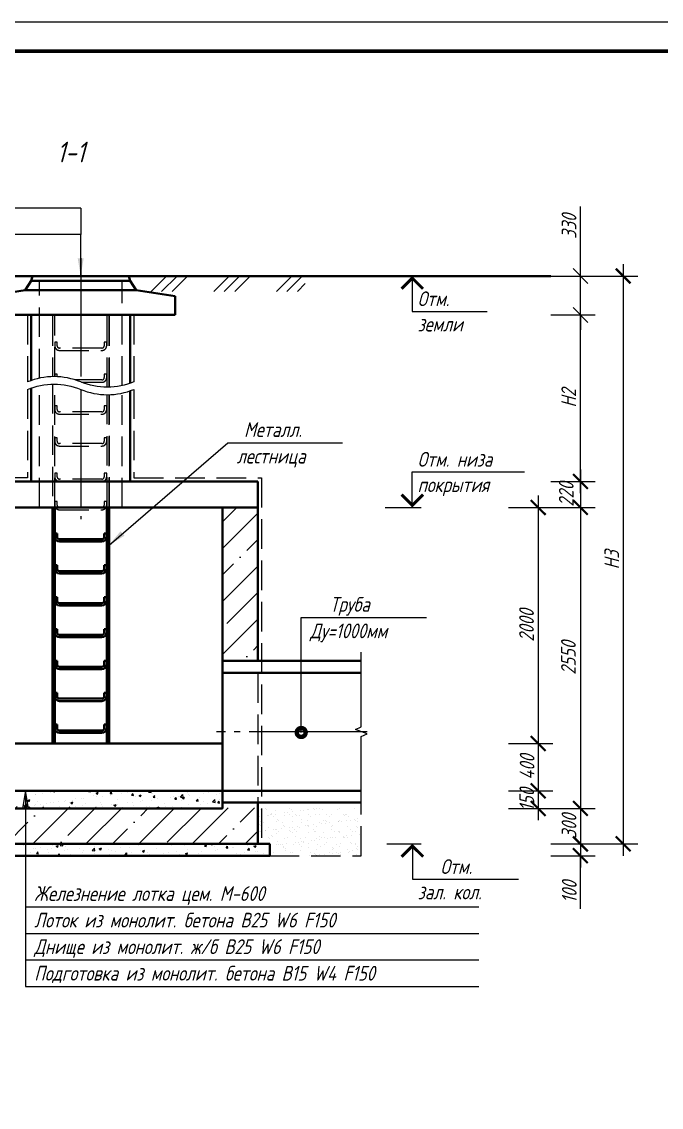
# Model space of a CAD drawing. Header units: millimetres. Extents: x 28488 to 58188, y -57829 to -36829.
# Drawn here: x 33343 to 38756, y -46024 to -36829 of the extents above; entities that cross this region are included whole.
import ezdxf
from ezdxf.enums import TextEntityAlignment as Align

# ---------------------------------------------------------------- set-up
doc = ezdxf.new("R2010")
doc.units = ezdxf.units.MM
doc.set_wipeout_variables(frame=1)
for name, pattern in [('GOST2.303 4', [7, 5, -2, 0]), ('GOST2.303 5', [24, 20, -1.5, 1, -1.5]), ('ГОСТ 2.303 4', [7, 5, -2, 0]), ('ГОСТ 2.303 5', [24, 20, -1.5, 1, -1.5])]:
    doc.linetypes.add(name, pattern=pattern)
doc.layers.get('0').update_dxf_attribs({"lineweight": 40})
for name, color, linetype in [('Линии', 7, 'Continuous'), ('Надписи', 7, 'Continuous'), ('СПДС_Линии', 7, 'Continuous'), ('СПДС_Надписи', 7, 'Continuous'), ('Штриховка', 7, 'Continuous')]:
    doc.layers.add(name, color=color, linetype=linetype)
doc.styles.add('GOST 2.304', font='CS_Gost2304.shx', dxfattribs={"oblique": 15})

# ---------------------------------------------------------------- blocks, each defined once
blk = doc.blocks.new('_ArchTick')
at = {"color": 0, "linetype": 'ByBlock', "const_width": 0.15}
blk.add_lwpolyline([(-0.5, -0.5), (0.5, 0.5)], dxfattribs=at)
blk = doc.blocks.new('_Oblique')
at = {"color": 0, "linetype": 'ByBlock', "lineweight": -2}
blk.add_line((-0.5, -0.5), (0.5, 0.5), dxfattribs=at)

msp = doc.modelspace()

# ---------------------------------------------------------------- hatches: boundary and pattern name
at = {"layer": 'Линии', "ltscale": 50}
h = msp.add_hatch(dxfattribs=at)
h.set_pattern_fill('ANSI35', color=256, scale=50, style=0)
h.paths.add_polyline_path([(32641.9, -40942.9), (32341.9, -40942.9), (32341.9, -42242.9), (32641.9, -42242.9)])
h.paths.add_polyline_path([(35341.9, -43487.9), (35041.9, -43487.9), (35041.9, -43492.9), (32641.9, -43469.2), (32641.9, -43516.7), (32341.9, -43487.9), (32341.9, -43792.9), (35341.9, -43792.9)])
h.paths.add_polyline_path([(35341.9, -40942.9), (35041.9, -40942.9), (35041.9, -42242.9), (35341.9, -42242.9)])

# ---------------------------------------------------------------- linework, layer by layer
at = {"ltscale": 50}
for p, q in [((30300.4, -38982.9), (37821.7, -38982.9)), ((33421.9, -39022.5), (33434.4, -38982.9)), ((33434.4, -38982.9), (34249.3, -38982.9)), ((34249.3, -38982.9), (34261.9, -39022.5)), ((33421.9, -39022.5), (33372.5, -39102.9)), ((34261.9, -39022.5), (33421.9, -39022.5)), ((34261.9, -39022.5), (33421.9, -39022.5)), ((34311.2, -39102.9), (34261.9, -39022.5)), ((33372.5, -39102.9), (33041.9, -39152.9)), ((34311.2, -39102.9), (33372.5, -39102.9)), ((33372.5, -39102.9), (34311.2, -39102.9)), ((34641.9, -39152.9), (34311.2, -39102.9)), ((34641.9, -39312.9), (34641.9, -39152.9)), ((33041.9, -39312.9), (34641.9, -39312.9)), ((33421.9, -39312.9), (33421.9, -39868.9)), ((34261.9, -39312.9), (34261.9, -39892)), ((33421.9, -39931.5), (33421.9, -40722.9)), ((34261.9, -39954.6), (34261.9, -40722.9)), ((35341.9, -40722.9), (32341.9, -40722.9)), ((35341.9, -40942.9), (35341.9, -40722.9)), ((33601.9, -40942.9), (33601.9, -42942.9)), ((33621.9, -42942.9), (33621.9, -40942.9)), ((34061.9, -40942.9), (34061.9, -42942.9)), ((34081.9, -42942.9), (34081.9, -40942.9)), ((33641.9, -41162.9), (33621.9, -41162.9)), ((33621.9, -41162.9), (33621.9, -41192.9)), ((33641.9, -41192.9), (33641.9, -41162.9)), ((34061.9, -41162.9), (34041.9, -41162.9)), ((34041.9, -41162.9), (34041.9, -41192.9)), ((34061.9, -41192.9), (34061.9, -41162.9)), ((34021.9, -41212.9), (33661.9, -41212.9)), ((33661.9, -41232.9), (34021.9, -41232.9)), ((33641.9, -41432.9), (33621.9, -41432.9)), ((33621.9, -41432.9), (33621.9, -41462.9)), ((33641.9, -41462.9), (33641.9, -41432.9)), ((34061.9, -41432.9), (34041.9, -41432.9)), ((34041.9, -41432.9), (34041.9, -41462.9)), ((34061.9, -41462.9), (34061.9, -41432.9)), ((34021.9, -41482.9), (33661.9, -41482.9)), ((33661.9, -41502.9), (34021.9, -41502.9)), ((33641.9, -41702.9), (33621.9, -41702.9)), ((33621.9, -41702.9), (33621.9, -41732.9)), ((33641.9, -41732.9), (33641.9, -41702.9)), ((34061.9, -41702.9), (34041.9, -41702.9)), ((34041.9, -41702.9), (34041.9, -41732.9)), ((34061.9, -41732.9), (34061.9, -41702.9)), ((34021.9, -41752.9), (33661.9, -41752.9)), ((33661.9, -41772.9), (34021.9, -41772.9)), ((33641.9, -41972.9), (33621.9, -41972.9)), ((33621.9, -41972.9), (33621.9, -42002.9)), ((33641.9, -42002.9), (33641.9, -41972.9)), ((34061.9, -41972.9), (34041.9, -41972.9)), ((34041.9, -41972.9), (34041.9, -42002.9)), ((34061.9, -42002.9), (34061.9, -41972.9)), ((34021.9, -42022.9), (33661.9, -42022.9)), ((33661.9, -42042.9), (34021.9, -42042.9)), ((33641.9, -42242.9), (33621.9, -42242.9)), ((33621.9, -42242.9), (33621.9, -42272.9)), ((33641.9, -42272.9), (33641.9, -42242.9)), ((34021.9, -42292.9), (33661.9, -42292.9)), ((34061.9, -42242.9), (34041.9, -42242.9)), ((34041.9, -42242.9), (34041.9, -42272.9)), ((34061.9, -42272.9), (34061.9, -42242.9)), ((35041.9, -42242.9), (35041.9, -42242.9)), ((35041.9, -42242.9), (36217.2, -42242.9)), ((33661.9, -42312.9), (34021.9, -42312.9)), ((35041.9, -42342.9), (36217.2, -42342.9)), ((33641.9, -42512.9), (33621.9, -42512.9)), ((33621.9, -42512.9), (33621.9, -42542.9)), ((33641.9, -42542.9), (33641.9, -42512.9)), ((34021.9, -42562.9), (33661.9, -42562.9)), ((34061.9, -42512.9), (34041.9, -42512.9)), ((34041.9, -42512.9), (34041.9, -42542.9)), ((34061.9, -42542.9), (34061.9, -42512.9)), ((33661.9, -42582.9), (34021.9, -42582.9)), ((33641.9, -42782.9), (33621.9, -42782.9)), ((33621.9, -42782.9), (33621.9, -42812.9)), ((33641.9, -42812.9), (33641.9, -42782.9)), ((34021.9, -42832.9), (33661.9, -42832.9)), ((34061.9, -42782.9), (34041.9, -42782.9)), ((34041.9, -42782.9), (34041.9, -42812.9)), ((34061.9, -42812.9), (34061.9, -42782.9)), ((33661.9, -42852.9), (34021.9, -42852.9)), ((32641.9, -42942.9), (35041.9, -42942.9)), ((33601.9, -42942.9), (33621.9, -42942.9)), ((34061.9, -42942.9), (34081.9, -42942.9)), ((32641.9, -43342.9), (35041.9, -43342.9)), ((35041.9, -43342.9), (36217.2, -43342.9)), ((35041.9, -43442.9), (36217.2, -43442.9)), ((35341.9, -43442.9), (35341.9, -43792.9)), ((35341.9, -43792.9), (32341.9, -43792.9)), ((35341.9, -43792.9), (35441.9, -43792.9)), ((35441.9, -43792.9), (35441.9, -43892.9)), ((35441.9, -43892.9), (32241.9, -43892.9))]:
    msp.add_line(p, q, dxfattribs=at)
msp.add_lwpolyline([(32341.9, -42242.9), (32341.9, -40942.9), (35341.9, -40942.9), (35341.9, -42242.9)], dxfattribs=at)
msp.add_lwpolyline([(32641.9, -43492.9), (32641.9, -40942.9), (35041.9, -40942.9), (35041.9, -43492.9)], close=True, dxfattribs=at)
for centre, radius, start, end in [((33661.9, -41192.9), 40, 180, 270), ((33661.9, -41192.9), 20, 180, 270), ((34021.9, -41192.9), 20, 270, 0), ((34021.9, -41192.9), 40, 270, 0), ((33661.9, -41462.9), 40, 180, 270), ((33661.9, -41462.9), 20, 180, 270), ((34021.9, -41462.9), 20, 270, 0), ((34021.9, -41462.9), 40, 270, 0), ((33661.9, -41732.9), 40, 180, 270), ((33661.9, -41732.9), 20, 180, 270), ((34021.9, -41732.9), 20, 270, 0), ((34021.9, -41732.9), 40, 270, 0), ((33661.9, -42002.9), 40, 180, 270), ((33661.9, -42002.9), 20, 180, 270), ((34021.9, -42002.9), 20, 270, 0), ((34021.9, -42002.9), 40, 270, 0), ((33661.9, -42272.9), 40, 180, 270), ((33661.9, -42272.9), 20, 180, 270), ((34021.9, -42272.9), 20, 270, 0), ((34021.9, -42272.9), 40, 270, 0), ((33661.9, -42542.9), 40, 180, 270), ((33661.9, -42542.9), 20, 180, 270), ((34021.9, -42542.9), 20, 270, 0), ((34021.9, -42542.9), 40, 270, 0), ((33661.9, -42812.9), 40, 180, 270), ((33661.9, -42812.9), 20, 180, 270), ((34021.9, -42812.9), 20, 270, 0), ((34021.9, -42812.9), 40, 270, 0)]:
    msp.add_arc(centre, radius, start, end, dxfattribs=at)
at = {"layer": 'Линии', "linetype": 'ГОСТ 2.303 5', "ltscale": 50}
for p, q in [((33841.9, -38832.9), (33841.9, -39880.4)), ((33841.9, -39943.1), (33841.9, -41042.9))]:
    msp.add_line(p, q, dxfattribs=at)
at = {"layer": 'Линии', "linetype": 'ГОСТ 2.303 4', "ltscale": 50}
for p, q in [((33491.9, -39848.9), (33491.9, -39022.5)), ((34191.9, -39911.9), (34191.9, -39022.5)), ((34061.9, -39322.9), (34061.9, -39925.4)), ((34081.9, -39322.9), (34081.9, -39925.2)), ((34081.9, -39322.9), (34081.9, -39925.2)), ((33491.9, -40942.9), (33491.9, -39911.6)), ((34061.9, -39988.1), (34061.9, -42942.9)), ((34081.9, -39987.9), (34081.9, -42942.9)), ((34081.9, -39987.9), (34081.9, -42942.9)), ((34191.9, -40942.9), (34191.9, -39974.6))]:
    msp.add_line(p, q, dxfattribs=at)
at = {"layer": 'Линии', "linetype": 'GOST2.303 4', "ltscale": 50}
for p, q in [((34061.9, -39322.9), (34061.9, -39925.4)), ((33641.9, -39542.9), (33621.9, -39542.9)), ((33621.9, -39542.9), (33621.9, -39572.9)), ((33641.9, -39572.9), (33641.9, -39542.9)), ((34021.9, -39592.9), (33661.9, -39592.9)), ((33661.9, -39612.9), (34021.9, -39612.9)), ((34061.9, -39542.9), (34041.9, -39542.9)), ((34041.9, -39542.9), (34041.9, -39572.9)), ((34061.9, -39572.9), (34061.9, -39542.9)), ((34061.9, -39988.1), (34061.9, -42942.9)), ((33641.9, -40082.9), (33621.9, -40082.9)), ((33621.9, -40082.9), (33621.9, -40112.9)), ((33641.9, -40112.9), (33641.9, -40082.9)), ((34061.9, -40082.9), (34041.9, -40082.9)), ((34041.9, -40082.9), (34041.9, -40112.9)), ((34061.9, -40112.9), (34061.9, -40082.9)), ((34021.9, -40132.9), (33661.9, -40132.9)), ((33661.9, -40152.9), (34021.9, -40152.9)), ((33641.9, -40352.9), (33621.9, -40352.9)), ((33621.9, -40352.9), (33621.9, -40382.9)), ((33641.9, -40382.9), (33641.9, -40352.9)), ((34061.9, -40352.9), (34041.9, -40352.9)), ((34041.9, -40352.9), (34041.9, -40382.9)), ((34061.9, -40382.9), (34061.9, -40352.9)), ((34021.9, -40402.9), (33661.9, -40402.9)), ((33661.9, -40422.9), (34021.9, -40422.9)), ((33641.9, -40652.9), (33621.9, -40652.9)), ((33621.9, -40652.9), (33621.9, -40682.9)), ((33641.9, -40682.9), (33641.9, -40652.9)), ((34021.9, -40702.9), (33661.9, -40702.9)), ((33661.9, -40722.9), (34021.9, -40722.9)), ((34061.9, -40652.9), (34041.9, -40652.9)), ((34041.9, -40652.9), (34041.9, -40682.9)), ((34061.9, -40682.9), (34061.9, -40652.9)), ((33641.9, -40892.9), (33621.9, -40892.9)), ((33621.9, -40892.9), (33621.9, -40922.9)), ((33641.9, -40922.9), (33641.9, -40892.9)), ((34061.9, -40892.9), (34041.9, -40892.9)), ((34041.9, -40892.9), (34041.9, -40922.9)), ((34061.9, -40922.9), (34061.9, -40892.9)), ((34021.9, -40942.9), (33661.9, -40942.9)), ((33661.9, -40962.9), (34021.9, -40962.9)), ((35041.9, -42242.9), (35041.9, -42242.9)), ((36217.2, -43892.9), (36217.2, -43487.9)), ((35441.9, -43892.9), (36217.2, -43892.9))]:
    msp.add_line(p, q, dxfattribs=at)
at = {"layer": 'Линии', "linetype": 'GOST2.303 5', "ltscale": 50}
msp.add_line((36267.2, -42842.9), (34991.9, -42842.9), dxfattribs=at)
at = {"layer": 'Линии', "linetype": 'Continuous', "ltscale": 50}
for p, q in [((33455.3, -43372), (33455.3, -43372)), ((33459.8, -43378.2), (33459.8, -43378.2)), ((33518.9, -43363.6), (33518.9, -43363.6)), ((33588.1, -43361.9), (33588.1, -43361.9)), ((33606.7, -43342.9), (33619.1, -43351.3)), ((33615.1, -43351), (33615.1, -43351)), ((33619.1, -43351.2), (33621.9, -43342.9)), ((33908.9, -43349.9), (33924.1, -43351.2)), ((33909.2, -43349.9), (33915, -43342.9)), ((33924.1, -43351.8), (33922.4, -43342.9)), ((33948.3, -43383.4), (33948.3, -43383.4)), ((33971.5, -43363.1), (33984.1, -43371.6)), ((33971.6, -43363.1), (33989.4, -43356.3)), ((33975.6, -43393.3), (33975.6, -43393.3)), ((33984.1, -43371.6), (33989.3, -43356.2)), ((34028.9, -43387.9), (34028.9, -43387.9)), ((34091.1, -43365.8), (34106.3, -43367.1)), ((34091.4, -43365.8), (34103.6, -43351.2)), ((34092.4, -43379.5), (34092.4, -43379.5)), ((34096.5, -43357.9), (34096.5, -43357.9)), ((34106.2, -43367.7), (34103.3, -43351.8)), ((34107.6, -43374.3), (34107.6, -43374.3)), ((34188.6, -43366.9), (34188.6, -43366.9)), ((34238, -43356.4), (34238, -43356.4)), ((34273.3, -43381.7), (34288.5, -43383.1)), ((34273.6, -43381.7), (34285.8, -43367.2)), ((34288.4, -43383.7), (34285.5, -43367.7)), ((34305.5, -43388.3), (34305.5, -43388.3)), ((34336.5, -43383.4), (34349.2, -43391.9)), ((34336.6, -43383.4), (34354.4, -43376.6)), ((34349.1, -43345.7), (34349.1, -43345.7)), ((34349.2, -43391.9), (34354.3, -43376.5)), ((34415, -43353.9), (34425.6, -43342.9)), ((34415, -43354.1), (34437.6, -43357.6)), ((34437.6, -43357.5), (34435.9, -43342.9)), ((34453.6, -43362.9), (34453.6, -43362.9)), ((34455.5, -43397.7), (34470.7, -43399)), ((34455.7, -43397.7), (34468, -43383.1)), ((34470.6, -43399.6), (34467.7, -43383.7)), ((34471.1, -43344.8), (34471.1, -43344.8)), ((34606.7, -43350.6), (34606.7, -43350.6)), ((34625.5, -43387.7), (34625.5, -43387.7)), ((34637.9, -43413.6), (34650.2, -43399)), ((34652.8, -43415.5), (34649.9, -43399.6)), ((34666, -43395.4), (34666, -43395.4)), ((34686.1, -43396), (34705.9, -43375.4)), ((34686.1, -43396.2), (34708.7, -43399.7)), ((34701.7, -43403.8), (34719.5, -43397)), ((34708.7, -43399.5), (34705.9, -43375.4)), ((34714.2, -43412.2), (34719.3, -43396.9)), ((34742.3, -43356.3), (34742.3, -43356.3)), ((34753.8, -43371.5), (34753.8, -43371.5)), ((34762.2, -43382.7), (34762.2, -43382.7)), ((34846.8, -43400.9), (34846.8, -43400.9)), ((34877.9, -43362), (34877.9, -43362)), ((34885.7, -43352.4), (34885.7, -43352.4)), ((34922.6, -43361.6), (34922.6, -43361.6)), ((34986.2, -43353.2), (34986.2, -43353.2)), ((34995, -43375.5), (34995, -43375.5)), ((35013.5, -43367.8), (35013.5, -43367.8)), ((33355.8, -43485.1), (33355.8, -43485.1)), ((33364.4, -43475.2), (33384.2, -43454.6)), ((33364.4, -43475.4), (33387, -43478.9)), ((33387, -43478.8), (33384.2, -43454.6)), ((33388.5, -43472.2), (33388.5, -43472.2)), ((33390.5, -43462.9), (33390.5, -43462.9)), ((33393, -43424.7), (33405.7, -43433.2)), ((33393.2, -43424.7), (33410.9, -43417.9)), ((33398, -43492.9), (33410.1, -43478.5)), ((33405.7, -43433.1), (33410.8, -43417.8)), ((33412.4, -43492.9), (33409.8, -43479.1)), ((33452, -43463.8), (33452, -43463.8)), ((33456.7, -43462.8), (33456.7, -43462.8)), ((33472.5, -43434.5), (33472.5, -43434.5)), ((33503.9, -43459.6), (33503.9, -43459.6)), ((33526.1, -43468.6), (33526.1, -43468.6)), ((33548.2, -43451.2), (33548.2, -43451.2)), ((33585, -43446.5), (33585, -43446.5)), ((33608.1, -43440.3), (33608.1, -43440.3)), ((33652.1, -43434.2), (33652.1, -43434.2)), ((33661.7, -43474.4), (33661.7, -43474.4)), ((33708.7, -43430), (33708.7, -43430)), ((33712.9, -43490), (33712.9, -43490)), ((33716.9, -43427.4), (33716.9, -43427.4)), ((33743.7, -43446), (33743.7, -43446)), ((33758.1, -43445), (33770.7, -43453.5)), ((33758.2, -43445), (33776, -43438.2)), ((33770.7, -43453.5), (33775.9, -43438.1)), ((33772.2, -43421.7), (33772.2, -43421.7)), ((33797.3, -43480.1), (33797.3, -43480.1)), ((33800.2, -43408.8), (33800.2, -43408.8)), ((33847.3, -43409.6), (33847.3, -43409.6)), ((33861.1, -43464.6), (33861.1, -43464.6)), ((33868.4, -43409), (33868.4, -43409)), ((33879.3, -43451.7), (33879.3, -43451.7)), ((33932.9, -43485.8), (33932.9, -43485.8)), ((33962, -43488.1), (33962, -43488.1)), ((33972.5, -43477.9), (33972.5, -43477.9)), ((34009.2, -43439.1), (34009.2, -43439.1)), ((34014.9, -43457.4), (34014.9, -43457.4)), ((34025.6, -43479.7), (34025.6, -43479.7)), ((34068.5, -43491.6), (34068.5, -43491.6)), ((34104.5, -43458.8), (34104.5, -43458.8)), ((34121.8, -43467), (34121.8, -43467)), ((34123.1, -43465.3), (34135.7, -43473.9)), ((34123.2, -43465.4), (34141, -43458.5)), ((34135.7, -43473.8), (34140.9, -43458.5)), ((34150.5, -43463.2), (34150.5, -43463.2)), ((34157.3, -43413.7), (34157.3, -43413.7)), ((34234.9, -43440.9), (34234.9, -43440.9)), ((34282.2, -43445.9), (34282.2, -43445.9)), ((34286.1, -43468.9), (34286.1, -43468.9)), ((34345.8, -43437.5), (34345.8, -43437.5)), ((34363.2, -43424.7), (34363.2, -43424.7)), ((34402.5, -43477.2), (34402.5, -43477.2)), ((34421.7, -43474.6), (34421.7, -43474.6)), ((34442, -43424.9), (34442, -43424.9)), ((34488.1, -43485.7), (34498.8, -43492.9)), ((34488.3, -43485.7), (34506, -43478.9)), ((34492, -43490.2), (34492, -43490.2)), ((34495.1, -43405.6), (34495.1, -43405.6)), ((34501.2, -43492.9), (34505.9, -43478.8)), ((34550.6, -43451.7), (34550.6, -43451.7)), ((34557.3, -43480.4), (34557.3, -43480.4)), ((34602.4, -43403.8), (34602.4, -43403.8)), ((34622.4, -43472.3), (34622.4, -43472.3)), ((34637.7, -43413.6), (34652.8, -43414.9)), ((34692.9, -43486.1), (34692.9, -43486.1)), ((34695.4, -43482.9), (34695.4, -43482.9)), ((34698.7, -43426.3), (34698.7, -43426.3)), ((34701.6, -43403.8), (34714.2, -43412.3)), ((34750.7, -43456), (34750.7, -43456)), ((34819.8, -43429.5), (34835, -43430.9)), ((34820.1, -43429.6), (34832.4, -43415)), ((34828.4, -43491.8), (34828.4, -43491.8)), ((34835, -43431.5), (34832, -43415.6)), ((34855.8, -43461.8), (34855.8, -43461.8)), ((34882.7, -43437), (34882.7, -43437)), ((34919.4, -43453.4), (34919.4, -43453.4)), ((34957.2, -43438), (34977, -43417.4)), ((34957.2, -43438.2), (34979.8, -43441.7)), ((34979.8, -43441.5), (34977, -43417.4)), ((35002, -43445.5), (35017.2, -43446.8)), ((35002.3, -43445.5), (35014.5, -43430.9)), ((35013.1, -43419.1), (35013.1, -43419.1)), ((35017.2, -43447.4), (35014.2, -43431.5)), ((35015.6, -43440.8), (35015.6, -43440.8)), ((35402.2, -43489.6), (35402.2, -43489.6)), ((35608.5, -43494.1), (35608.5, -43494.1)), ((35863.4, -43491.8), (35863.4, -43491.8)), ((36162.5, -43493.8), (36162.5, -43493.8)), ((35357.7, -43558.4), (35357.7, -43558.4)), ((35362.2, -43505.8), (35362.2, -43505.8)), ((35411.6, -43498.2), (35411.6, -43498.2)), ((35426.7, -43549.3), (35426.7, -43549.3)), ((35430.9, -43553.5), (35430.9, -43553.5)), ((35451, -43545.6), (35451, -43545.6)), ((35453.2, -43545.8), (35453.2, -43545.8)), ((35455.8, -43538.7), (35455.8, -43538.7)), ((35472.4, -43559.3), (35472.4, -43559.3)), ((35492.2, -43506.5), (35492.2, -43506.5)), ((35494.5, -43540.4), (35494.5, -43540.4)), ((35506.4, -43585), (35506.4, -43585)), ((35563.5, -43531.3), (35563.5, -43531.3)), ((35563.9, -43551.8), (35563.9, -43551.8)), ((35589.9, -43527.8), (35589.9, -43527.8)), ((35609.2, -43545.3), (35609.2, -43545.3)), ((35629.4, -43501.5), (35629.4, -43501.5)), ((35630.6, -43559), (35630.6, -43559)), ((35631.2, -43522.4), (35631.2, -43522.4)), ((35659.1, -43540.4), (35659.1, -43540.4)), ((35668.4, -43549), (35668.4, -43549)), ((35693.8, -43552.4), (35693.8, -43552.4)), ((35700.2, -43513.3), (35700.2, -43513.3)), ((35726.7, -43509.8), (35726.7, -43509.8)), ((35762.3, -43499.8), (35762.3, -43499.8)), ((35767.4, -43545), (35767.4, -43545)), ((35768, -43504.4), (35768, -43504.4)), ((35788.8, -43558.7), (35788.8, -43558.7)), ((35811.8, -43495.8), (35811.8, -43495.8)), ((35821.2, -43504.4), (35821.2, -43504.4)), ((35831, -43547.4), (35831, -43547.4)), ((35837, -43495.3), (35837, -43495.3)), ((35865.4, -43544.9), (35865.4, -43544.9)), ((35892.3, -43500.4), (35892.3, -43500.4)), ((35925.6, -43544.8), (35925.6, -43544.8)), ((35947, -43558.4), (35947, -43558.4)), ((35964, -43545.7), (35964, -43545.7)), ((36018.1, -43500.3), (36018.1, -43500.3)), ((36029.5, -43495.5), (36029.5, -43495.5)), ((36068.6, -43546.6), (36068.6, -43546.6)), ((36078, -43555.2), (36078, -43555.2)), ((36083.8, -43544.5), (36083.8, -43544.5)), ((36094, -43546.4), (36094, -43546.4)), ((36105.2, -43558.1), (36105.2, -43558.1)), ((36157.3, -43584.7), (36157.3, -43584.7)), ((36183.7, -43581.2), (36183.7, -43581.2)), ((35353.7, -43629.6), (35353.7, -43629.6)), ((35363, -43638.2), (35363, -43638.2)), ((35365.4, -43603.7), (35365.4, -43603.7)), ((35391.3, -43608.7), (35391.3, -43608.7)), ((35434.1, -43651.3), (35434.1, -43651.3)), ((35473.6, -43674.7), (35473.6, -43674.7)), ((35492, -43672.8), (35492, -43672.8)), ((35495.4, -43604.3), (35495.4, -43604.3)), ((35500, -43671.2), (35500, -43671.2)), ((35515.7, -43593.6), (35515.7, -43593.6)), ((35541.3, -43665.7), (35541.3, -43665.7)), ((35549.5, -43608.4), (35549.5, -43608.4)), ((35559.9, -43634.1), (35559.9, -43634.1)), ((35567.1, -43649.6), (35567.1, -43649.6)), ((35610.3, -43656.7), (35610.3, -43656.7)), ((35632.6, -43599.4), (35632.6, -43599.4)), ((35636.7, -43653.2), (35636.7, -43653.2)), ((35650.2, -43672.5), (35650.2, -43672.5)), ((35678, -43647.7), (35678, -43647.7)), ((35697, -43650.3), (35697, -43650.3)), ((35707.7, -43608.1), (35707.7, -43608.1)), ((35712.6, -43589.5), (35712.6, -43589.5)), ((35747.1, -43638.7), (35747.1, -43638.7)), ((35763.2, -43635.8), (35763.2, -43635.8)), ((35765.5, -43597.7), (35765.5, -43597.7)), ((35772.6, -43644.4), (35772.6, -43644.4)), ((35773.5, -43635.2), (35773.5, -43635.2)), ((35808.4, -43672.3), (35808.4, -43672.3)), ((35814.8, -43629.7), (35814.8, -43629.7)), ((35834.2, -43645.3), (35834.2, -43645.3)), ((35865.9, -43607.8), (35865.9, -43607.8)), ((35883.8, -43620.7), (35883.8, -43620.7)), ((35895.5, -43598.3), (35895.5, -43598.3)), ((35910.2, -43617.2), (35910.2, -43617.2)), ((35915.9, -43591.2), (35915.9, -43591.2)), ((35925.3, -43599.8), (35925.3, -43599.8)), ((35951.5, -43611.7), (35951.5, -43611.7)), ((35966.6, -43672), (35966.6, -43672)), ((35967.2, -43643.6), (35967.2, -43643.6)), ((35969.5, -43640.3), (35969.5, -43640.3)), ((36020.5, -43602.7), (36020.5, -43602.7)), ((36024.1, -43607.5), (36024.1, -43607.5)), ((36032.7, -43593.4), (36032.7, -43593.4)), ((36047, -43599.2), (36047, -43599.2)), ((36088.3, -43593.7), (36088.3, -43593.7)), ((36097.2, -43644.3), (36097.2, -43644.3)), ((36122.2, -43595.7), (36122.2, -43595.7)), ((36124.8, -43671.7), (36124.8, -43671.7)), ((36165.7, -43591.7), (36165.7, -43591.7)), ((36172.7, -43642.1), (36172.7, -43642.1)), ((36182.1, -43650.6), (36182.1, -43650.6)), ((36182.3, -43607.3), (36182.3, -43607.3)), ((35355.2, -43686.8), (35355.2, -43686.8)), ((35363.3, -43689.2), (35363.3, -43689.2)), ((35368.6, -43701.6), (35368.6, -43701.6)), ((35404.6, -43683.8), (35404.6, -43683.8)), ((35407.2, -43678.7), (35407.2, -43678.7)), ((35432.4, -43735.9), (35432.4, -43735.9)), ((35437.3, -43749.2), (35437.3, -43749.2)), ((35457.8, -43725), (35457.8, -43725)), ((35467.1, -43733.6), (35467.1, -43733.6)), ((35498.6, -43702.2), (35498.6, -43702.2)), ((35513.4, -43686.5), (35513.4, -43686.5)), ((35570.3, -43747.5), (35570.3, -43747.5)), ((35590.6, -43735.6), (35590.6, -43735.6)), ((35610.5, -43680.4), (35610.5, -43680.4)), ((35619.9, -43689), (35619.9, -43689)), ((35635.8, -43697.3), (35635.8, -43697.3)), ((35664.1, -43729.5), (35664.1, -43729.5)), ((35671.6, -43686.2), (35671.6, -43686.2)), ((35700.2, -43748.2), (35700.2, -43748.2)), ((35748.8, -43735.3), (35748.8, -43735.3)), ((35768.7, -43695.6), (35768.7, -43695.6)), ((35793.9, -43764), (35793.9, -43764)), ((35816.8, -43684.9), (35816.8, -43684.9)), ((35820.3, -43760.5), (35820.3, -43760.5)), ((35829.8, -43685.9), (35829.8, -43685.9)), ((35837.4, -43743.2), (35837.4, -43743.2)), ((35861.6, -43755.1), (35861.6, -43755.1)), ((35867.3, -43731.2), (35867.3, -43731.2)), ((35876.7, -43739.8), (35876.7, -43739.8)), ((35898.7, -43696.2), (35898.7, -43696.2)), ((35907, -43735), (35907, -43735)), ((35930.6, -43746), (35930.6, -43746)), ((35957.1, -43742.5), (35957.1, -43742.5)), ((35970.4, -43741.5), (35970.4, -43741.5)), ((35988, -43685.6), (35988, -43685.6)), ((35998.4, -43737.1), (35998.4, -43737.1)), ((36020, -43686.6), (36020, -43686.6)), ((36029.4, -43695.2), (36029.4, -43695.2)), ((36035.9, -43691.3), (36035.9, -43691.3)), ((36065.2, -43734.7), (36065.2, -43734.7)), ((36067.4, -43728), (36067.4, -43728)), ((36073.6, -43735.7), (36073.6, -43735.7)), ((36093.8, -43724.5), (36093.8, -43724.5)), ((36100.4, -43742.1), (36100.4, -43742.1)), ((36135.1, -43719.1), (36135.1, -43719.1)), ((36146.2, -43685.3), (36146.2, -43685.3)), ((36168.9, -43689.6), (36168.9, -43689.6)), ((36204.1, -43710), (36204.1, -43710)), ((33355.1, -43806.7), (33355.1, -43806.7)), ((33441.4, -43830.8), (33441.4, -43830.8)), ((33444.4, -43801), (33444.4, -43801)), ((33457.6, -43828.3), (33457.6, -43828.3)), ((33468.4, -43875.2), (33480.6, -43860.6)), ((33483.2, -43877.1), (33480.3, -43861.2)), ((33505, -43822.4), (33505, -43822.4)), ((33564.1, -43837.1), (33564.1, -43837.1)), ((33593.2, -43834), (33593.2, -43834)), ((33601.2, -43809.7), (33601.2, -43809.7)), ((33634.5, -43813.4), (33647.1, -43821.9)), ((33634.6, -43813.4), (33652.4, -43806.6)), ((33647.1, -43821.9), (33652.3, -43806.5)), ((33669.1, -43806.8), (33682.4, -43792.9)), ((33669.2, -43806.9), (33691.7, -43810.4)), ((33691.7, -43810.3), (33689.7, -43792.9)), ((33701.5, -43850.2), (33701.5, -43850.2)), ((33712.2, -43811.6), (33712.2, -43811.6)), ((33728.8, -43839.7), (33728.8, -43839.7)), ((33831.9, -43832.3), (33831.9, -43832.3)), ((33864.4, -43845.5), (33864.4, -43845.5)), ((33940.2, -43848.8), (33960, -43828.2)), ((33940.2, -43849), (33962.8, -43852.5)), ((33962.8, -43852.3), (33960, -43828.2)), ((33960.2, -43816.1), (33960.2, -43816.1)), ((33999.5, -43833.7), (34012.1, -43842.2)), ((33999.6, -43833.7), (34017.4, -43826.9)), ((34000, -43851.2), (34000, -43851.2)), ((34012.1, -43842.2), (34017.3, -43826.8)), ((34015, -43846.6), (34015, -43846.6)), ((34078.5, -43838.3), (34078.5, -43838.3)), ((34092.1, -43797), (34092.1, -43797)), ((34105.5, -43849.7), (34105.5, -43849.7)), ((34135.6, -43856.9), (34135.6, -43856.9)), ((34174.7, -43825.6), (34174.7, -43825.6)), ((34253.6, -43824.2), (34253.6, -43824.2)), ((34335.2, -43804.5), (34335.2, -43804.5)), ((34347.7, -43847.4), (34347.7, -43847.4)), ((34364.5, -43854.1), (34377.2, -43862.6)), ((34364.7, -43854.1), (34382.4, -43847.3)), ((34377.2, -43862.5), (34382.3, -43847.2)), ((34398.7, -43796.1), (34398.7, -43796.1)), ((34401.7, -43798.8), (34401.7, -43798.8)), ((34479.7, -43828.4), (34479.7, -43828.4)), ((34610.1, -43810.5), (34610.1, -43810.5)), ((34652.1, -43854.1), (34652.1, -43854.1)), ((34708.1, -43795.7), (34723.3, -43797.1)), ((34708.4, -43795.7), (34710.8, -43792.9)), ((34723.3, -43797.7), (34722.4, -43792.9)), ((34738.4, -43794.3), (34738.4, -43794.3)), ((34748.3, -43841.5), (34748.3, -43841.5)), ((34867.2, -43859.8), (34867.2, -43859.8)), ((34890.3, -43811.7), (34905.5, -43813)), ((34890.6, -43811.7), (34902.8, -43797.1)), ((34905.5, -43813.6), (34902.5, -43797.7)), ((34908.7, -43820.4), (34908.7, -43820.4)), ((34943.6, -43792.9), (34955.6, -43801)), ((34955.6, -43801), (34958.3, -43792.9)), ((34972.3, -43812), (34972.3, -43812)), ((34983.7, -43848.7), (34983.7, -43848.7)), ((34997.6, -43841.9), (34997.6, -43841.9)), ((35053.2, -43796.3), (35053.2, -43796.3)), ((35068.5, -43799.3), (35068.5, -43799.3)), ((35072.5, -43827.6), (35087.7, -43828.9)), ((35072.8, -43827.6), (35085, -43813)), ((35087.6, -43829.5), (35084.7, -43813.6)), ((35125.9, -43825.6), (35125.9, -43825.6)), ((35131.9, -43823.2), (35131.9, -43823.2)), ((35188.8, -43802), (35188.8, -43802)), ((35254.7, -43843.5), (35269.9, -43844.9)), ((35255, -43843.6), (35267.2, -43829)), ((35257.8, -43806.6), (35257.8, -43806.6)), ((35269.8, -43845.5), (35266.9, -43829.6)), ((35280, -43797.8), (35280, -43797.8)), ((35308, -43812.8), (35320.6, -43821.3)), ((35308.1, -43812.9), (35325.9, -43806)), ((35320.6, -43821.3), (35325.8, -43806)), ((35321.9, -43857.3), (35321.9, -43857.3)), ((35324.4, -43807.8), (35324.4, -43807.8)), ((35340.9, -43853.6), (35340.9, -43853.6)), ((35436.9, -43859.5), (35441.9, -43859.9)), ((35437.2, -43859.5), (35441.9, -43853.9)), ((35451.4, -43809.1), (35451.4, -43809.1)), ((35501.8, -43800.1), (35501.8, -43800.1)), ((35511.3, -43774.1), (35511.3, -43774.1)), ((35520.4, -43800), (35520.4, -43800)), ((35533, -43800), (35533, -43800)), ((35546.8, -43796.5), (35546.8, -43796.5)), ((35554.5, -43813.7), (35554.5, -43813.7)), ((35561.9, -43820.4), (35561.9, -43820.4)), ((35571.3, -43829), (35571.3, -43829)), ((35573.5, -43845.4), (35573.5, -43845.4)), ((35588.1, -43791.1), (35588.1, -43791.1)), ((35639, -43795.2), (35639, -43795.2)), ((35657.1, -43782), (35657.1, -43782)), ((35683.6, -43778.5), (35683.6, -43778.5)), ((35691.2, -43799.8), (35691.2, -43799.8)), ((35703.4, -43846), (35703.4, -43846)), ((35712.7, -43813.4), (35712.7, -43813.4)), ((35714.6, -43775.8), (35714.6, -43775.8)), ((35724, -43784.4), (35724, -43784.4)), ((35724.9, -43773.1), (35724.9, -43773.1)), ((35768.2, -43824.9), (35768.2, -43824.9)), ((35771.9, -43793.5), (35771.9, -43793.5)), ((35840.6, -43841.1), (35840.6, -43841.1)), ((35849.4, -43799.5), (35849.4, -43799.5)), ((35870.9, -43813.1), (35870.9, -43813.1)), ((35901.9, -43794.1), (35901.9, -43794.1)), ((35920.9, -43780.3), (35920.9, -43780.3)), ((35971.4, -43826.6), (35971.4, -43826.6)), ((35973.6, -43839.4), (35973.6, -43839.4)), ((35980.8, -43835.2), (35980.8, -43835.2)), ((36007.6, -43799.2), (36007.6, -43799.2)), ((36029.1, -43812.8), (36029.1, -43812.8)), ((36039.1, -43789.1), (36039.1, -43789.1)), ((36103.6, -43840), (36103.6, -43840)), ((36106.2, -43862), (36106.2, -43862)), ((36114.2, -43853.4), (36114.2, -43853.4)), ((36124.2, -43782.1), (36124.2, -43782.1)), ((36133.5, -43790.6), (36133.5, -43790.6)), ((36140.7, -43849.9), (36140.7, -43849.9)), ((36165.8, -43798.9), (36165.8, -43798.9)), ((36172.1, -43787.4), (36172.1, -43787.4)), ((36177.7, -43831.1), (36177.7, -43831.1)), ((36182, -43844.5), (36182, -43844.5)), ((36187.3, -43812.5), (36187.3, -43812.5)), ((33415.9, -43862.5), (33415.9, -43862.5)), ((33427.5, -43892.9), (33439, -43888.5)), ((33437.3, -43892.9), (33438.8, -43888.4)), ((33441.3, -43885.5), (33441.3, -43885.5)), ((33468.1, -43875.2), (33483.3, -43876.5)), ((33569.6, -43869.3), (33569.6, -43869.3)), ((33650.3, -43891.1), (33665.5, -43892.5)), ((33650.5, -43891.2), (33662.8, -43876.6)), ((33665.4, -43892.9), (33662.5, -43877.1)), ((33694.8, -43888.8), (33694.8, -43888.8)), ((33758.3, -43880.4), (33758.3, -43880.4)), ((33844.6, -43892.9), (33845, -43892.5)), ((33854.5, -43867.8), (33854.5, -43867.8)), ((33957.3, -43875.1), (33957.3, -43875.1)), ((34089, -43881.6), (34089, -43881.6)), ((34211.3, -43890.8), (34231.1, -43870.2)), ((34211.3, -43891), (34223.5, -43892.9)), ((34219.4, -43863.7), (34219.4, -43863.7)), ((34233.7, -43892.9), (34231.1, -43870.2)), ((34271.1, -43862.6), (34271.1, -43862.6)), ((34406.7, -43868.4), (34406.7, -43868.4)), ((34428.1, -43883.6), (34428.1, -43883.6)), ((34542.3, -43874.1), (34542.3, -43874.1)), ((34588.5, -43862.5), (34588.5, -43862.5)), ((34677.9, -43879.8), (34677.9, -43879.8)), ((34729.6, -43874.4), (34742.2, -43882.9)), ((34729.7, -43874.4), (34747.5, -43867.6)), ((34735.3, -43878.8), (34735.3, -43878.8)), ((34742.2, -43882.9), (34747.3, -43867.5)), ((34813.5, -43885.6), (34813.5, -43885.6)), ((34835.6, -43874.1), (34835.6, -43874.1)), ((34949.1, -43891.3), (34949.1, -43891.3)), ((35099.6, -43892.9), (35112.5, -43887.9)), ((35110.7, -43892.9), (35112.4, -43887.9)), ((35162.1, -43878.4), (35162.1, -43878.4)), ((35192.7, -43879), (35192.7, -43879)), ((35225.7, -43870), (35225.7, -43870)), ((35254.8, -43891.1), (35254.8, -43891.1)), ((35385.2, -43873.2), (35385.2, -43873.2)), ((35473.4, -43863.1), (35473.4, -43863.1)), ((35615.5, -43869.5), (35615.5, -43869.5)), ((35631.6, -43862.8), (35631.6, -43862.8)), ((35775.1, -43891.3), (35775.1, -43891.3)), ((35789.8, -43862.5), (35789.8, -43862.5)), ((35818.7, -43871.2), (35818.7, -43871.2)), ((35828.1, -43879.8), (35828.1, -43879.8)), ((35840.7, -43889.4), (35840.7, -43889.4)), ((35867.2, -43885.9), (35867.2, -43885.9)), ((35905.1, -43892), (35905.1, -43892)), ((35908.5, -43880.5), (35908.5, -43880.5)), ((35948, -43862.2), (35948, -43862.2)), ((35977.5, -43871.4), (35977.5, -43871.4)), ((36003.9, -43867.9), (36003.9, -43867.9)), ((36025, -43875.7), (36025, -43875.7)), ((36042.3, -43887), (36042.3, -43887)), ((36045.2, -43862.5), (36045.2, -43862.5)), ((36175.3, -43885.3), (36175.3, -43885.3))]:
    msp.add_line(p, q, dxfattribs=at)
at = {"layer": 'Линии', "linetype": 'ГОСТ 2.303 4', "ltscale": 50}
for points in [[(33391.9, -39312.9), (33391.9, -39880.4)], [(34291.9, -39312.9), (34291.9, -39880.4)], [(33641.9, -39836), (33641.9, -39812.9), (33621.9, -39812.9), (33621.9, -39835.4)], [(33391.9, -39943.1), (33391.9, -40692.9), (32311.9, -40692.9), (32311.9, -43792.9)], [(34061.9, -39988.1), (34061.9, -40942.9)], [(34291.9, -39943.1), (34291.9, -40692.9), (35371.9, -40692.9), (35371.9, -43792.9)]]:
    msp.add_lwpolyline(points, dxfattribs=at)
at = {"layer": 'Линии', "linetype": 'GOST2.303 4', "ltscale": 50}
msp.add_lwpolyline([(33621.9, -39322.9, 1), (33601.9, -39322.9), (33601.9, -39835.6)], format="xyb", dxfattribs=at)
for points in [[(33621.9, -39835.4), (33621.9, -39322.9)], [(34081.9, -39925.2), (34081.9, -39322.9)], [(33601.9, -39898.3), (33601.9, -40942.9)], [(33621.9, -40942.9), (33621.9, -39898.1)], [(34081.9, -40942.9), (34081.9, -39987.9)], [(35341.9, -41997.9), (35341.9, -43442.9)]]:
    msp.add_lwpolyline(points, dxfattribs=at)
at = {"layer": 'Линии', "linetype": 'ГОСТ 2.303 4', "ltscale": 50}
for points in [[(34081.9, -39322.9, 1), (34061.9, -39322.9), (34061.9, -39925.4)], [(33847.9, -39882.9), (34021.9, -39882.9, 0.414214), (34061.9, -39842.9), (34061.9, -39812.9), (34041.9, -39812.9), (34041.9, -39842.9, -0.414214), (34021.9, -39862.9), (33794.1, -39862.9)]]:
    msp.add_lwpolyline(points, format="xyb", dxfattribs=at)
at = {"layer": 'Линии', "ltscale": 50}
msp.add_lwpolyline([(36217.2, -43517.9), (36217.2, -42883.9), (36267.2, -42861.9), (36167.2, -42823.9), (36217.2, -42801.9), (36217.2, -42167.9)], dxfattribs=at)
at = {"layer": 'Линии', "linetype": 'GOST2.303 4', "ltscale": 50}
for centre, radius, start, end in [((34071.9, -39322.9), 10, 0, 180), ((33661.9, -39572.9), 40, 180, 270), ((33661.9, -39572.9), 20, 180, 270), ((34021.9, -39572.9), 20, 270, 0), ((34021.9, -39572.9), 40, 270, 0), ((33661.9, -40112.9), 40, 180, 270), ((33661.9, -40112.9), 20, 180, 270), ((34021.9, -40112.9), 20, 270, 0), ((34021.9, -40112.9), 40, 270, 0), ((33661.9, -40382.9), 40, 180, 270), ((33661.9, -40382.9), 20, 180, 270), ((34021.9, -40382.9), 20, 270, 0), ((34021.9, -40382.9), 40, 270, 0), ((33661.9, -40682.9), 40, 180, 270), ((33661.9, -40682.9), 20, 180, 270), ((34021.9, -40682.9), 20, 270, 0), ((34021.9, -40682.9), 40, 270, 0), ((33661.9, -40922.9), 40, 180, 270), ((33661.9, -40922.9), 20, 180, 270), ((34021.9, -40922.9), 20, 270, 0), ((34021.9, -40922.9), 40, 270, 0)]:
    msp.add_arc(centre, radius, start, end, dxfattribs=at)
at = {"layer": 'Надписи'}
msp.add_line((28488.1, -36828.8), (58188.1, -36828.8), dxfattribs=at)
at = {"layer": 'Надписи', "ltscale": 50}
for p, q in [((38071.7, -38982.9), (38071.7, -38393.2)), ((38433.7, -38882.9), (38433.7, -43892.9)), ((37821.7, -38982.9), (38196.7, -38982.9)), ((38071.7, -39312.9), (38071.7, -38982.9)), ((38183.7, -38982.9), (38558.7, -38982.9)), ((38071.7, -40822.9), (38071.7, -39212.9)), ((37821.7, -39312.9), (38196.7, -39312.9)), ((37821.7, -39312.9), (38196.7, -39312.9)), ((38071.7, -39312.9), (38071.7, -39437.9)), ((34081.9, -41262), (35087.4, -40396.1)), ((35087.4, -40396.1), (36058.4, -40396.1)), ((38071.7, -40622.9), (38071.7, -41042.9)), ((37821.7, -40722.9), (38196.7, -40722.9)), ((37821.7, -40722.9), (38196.7, -40722.9)), ((37714.4, -40842.9), (37714.4, -43042.9)), ((37464.4, -40942.9), (37839.4, -40942.9)), ((37821.7, -40942.9), (38196.7, -40942.9)), ((35708.6, -42849.4), (35708.6, -41876.3)), ((35708.6, -41876.3), (36768.6, -41876.3)), ((37714.4, -42842.9), (37714.4, -43442.9)), ((37464.4, -42942.9), (37839.4, -42942.9)), ((37464.4, -42942.9), (37839.4, -42942.9)), ((37714.4, -43242.9), (37714.4, -43592.9)), ((33373.5, -43342.9), (33373.5, -45001.2)), ((37464.4, -43342.9), (37839.4, -43342.9)), ((37464.4, -43342.9), (37839.4, -43342.9)), ((38071.7, -43392.9), (38071.7, -43892.9)), ((37464.4, -43492.9), (37839.4, -43492.9)), ((37821.7, -43492.9), (38196.7, -43492.9)), ((38071.7, -43692.9), (38071.7, -43992.9)), ((37821.7, -43792.9), (38196.7, -43792.9)), ((37821.7, -43792.9), (38196.7, -43792.9)), ((38183.7, -43792.9), (38558.7, -43792.9)), ((37821.7, -43892.9), (38196.7, -43892.9)), ((38071.7, -44343.6), (38071.7, -43892.9)), ((33373.5, -44326.2), (37212.4, -44326.2)), ((33373.5, -44326.2), (33373.5, -45001.2)), ((33373.5, -44551.2), (37212.4, -44551.2)), ((33373.5, -44776.2), (37212.4, -44776.2)), ((33373.5, -45001.2), (37212.4, -45001.2))]:
    msp.add_line(p, q, dxfattribs=at)
at = {"layer": 'Надписи', "linetype": 'Continuous', "ltscale": 50}
for p, q in [((34972.1, -38982.9), (36723.9, -38982.9)), ((34972.1, -38982.9), (36723.9, -38982.9)), ((36648.9, -38982.9), (36648.9, -39282.9)), ((36648.9, -38982.9), (36648.9, -39282.9)), ((36648.9, -39282.9), (37282.1, -39282.9)), ((36648.9, -39282.9), (37282.1, -39282.9)), ((36648.9, -40942.9), (36648.9, -40642.9)), ((36648.9, -40642.9), (37599.3, -40642.9)), ((36419.3, -40942.9), (36723.9, -40942.9)), ((36432.6, -43792.9), (36724.5, -43792.9)), ((36649.5, -43792.9), (36649.5, -44092.9)), ((36649.5, -44092.9), (37546.8, -44092.9))]:
    msp.add_line(p, q, dxfattribs=at)
at = {"layer": 'Надписи', "lineweight": 60}
msp.add_lwpolyline([(57938.1, -37078.8), (29488.1, -37078.8), (29488.1, -57578.8), (57938.1, -57578.8)], close=True, dxfattribs=at)
at = {"layer": 'Надписи', "linetype": 'Continuous', "ltscale": 50, "const_width": 25}
for points in [[(36740.1, -39091.7), (36648.9, -39000.6), (36557.8, -39091.7)], [(36740.1, -39091.7), (36648.9, -39000.6), (36557.8, -39091.7)], [(36557.8, -40834.1), (36648.9, -40925.2), (36740.1, -40834.1)], [(36740.7, -43901.7), (36649.5, -43810.6), (36558.4, -43901.7)]]:
    msp.add_lwpolyline(points, dxfattribs=at)
at = {"layer": 'Надписи', "ltscale": 50, "const_width": 75}
msp.add_lwpolyline([(35727.3, -42849.4, 1), (35689.8, -42849.4, 1)], format="xyb", close=True, dxfattribs=at)
at = {"layer": 'Надписи', "ltscale": 50}
msp.add_lwpolyline([(33398.6, -43493.1), (33373.5, -43342.9), (33348.4, -43493.1)], dxfattribs=at)
msp.add_solid([(34081.9, -41262), (34179.3, -41144.9), (34212.1, -41183)], dxfattribs=at)
at = {"layer": 'СПДС_Линии', "linetype": 'Continuous', "ltscale": 50}
for points in [[(34291.9, -39880.4, -0.2), (33841.9, -39880.4, 0.2), (33391.9, -39880.4)], [(33391.9, -39943.1, -0.2), (33841.9, -39943.1, 0.2), (34291.9, -39943.1)]]:
    msp.add_lwpolyline(points, format="xyb", dxfattribs=at)
at = {"layer": 'СПДС_Надписи', "ltscale": 50}
for p, q in [((33841.9, -38407), (30349.9, -38407)), ((33841.9, -38407), (33841.9, -38632)), ((33841.9, -38632), (30349.9, -38632)), ((33841.9, -38982.9), (33841.9, -38632)), ((38071.7, -40842.9), (38071.7, -43592.9)), ((37821.7, -40942.9), (38196.7, -40942.9)), ((37821.7, -43492.9), (38196.7, -43492.9))]:
    msp.add_line(p, q, dxfattribs=at)
msp.add_solid([(33841.9, -38982.9), (33816.7, -38832.7), (33867, -38832.7)], dxfattribs=at)
at = {"layer": 'Штриховка', "linetype": 'Continuous'}
for p, q in [((34438.7, -39112.9), (34568.7, -38982.9)), ((34527.1, -39112.9), (34657.1, -38982.9)), ((34615.5, -39112.9), (34745.5, -38982.9)), ((34969.1, -39112.9), (35099.1, -38982.9)), ((35057.5, -39112.9), (35187.5, -38982.9)), ((35145.8, -39112.9), (35275.8, -38982.9)), ((35499.4, -39112.9), (35629.4, -38982.9)), ((35587.8, -39112.9), (35717.8, -38982.9)), ((35676.2, -39112.9), (35741.9, -39047.2))]:
    msp.add_line(p, q, dxfattribs=at)

# ---------------------------------------------------------------- block references
at = {"layer": 'Надписи', "ltscale": 50, "xscale": 125, "yscale": 125, "zscale": 125}
for name, p, rotation in [('_Oblique', (38071.7, -38982.9), 270), ('_ArchTick', (38433.7, -38982.9), 90), ('_Oblique', (38071.7, -39312.9), 90), ('_Oblique', (38071.7, -39312.9), 90), ('_ArchTick', (38071.7, -40722.9), 90), ('_Oblique', (38071.7, -40722.9), 270), ('_ArchTick', (37714.4, -40942.9), 90), ('_ArchTick', (38071.7, -40942.9), 270), ('_ArchTick', (37714.4, -42942.9), 90), ('_ArchTick', (37714.4, -42942.9), 270), ('_ArchTick', (37714.4, -43342.9), 90), ('_ArchTick', (37714.4, -43342.9), 270), ('_ArchTick', (37714.4, -43492.9), 270), ('_ArchTick', (38071.7, -43492.9), 90), ('_ArchTick', (38071.7, -43792.9), 90), ('_ArchTick', (38071.7, -43792.9), 270), ('_ArchTick', (38433.7, -43792.9), 270), ('_ArchTick', (38071.7, -43892.9), 270)]:
    msp.add_blockref(name, p, dxfattribs=dict(at, rotation=rotation))
at = {"layer": 'СПДС_Надписи', "ltscale": 50, "xscale": 125, "yscale": 125, "zscale": 125}
for p, rotation in [((38071.7, -40942.9), 90), ((38071.7, -43492.9), 270)]:
    msp.add_blockref('_ArchTick', p, dxfattribs=dict(at, rotation=rotation))

# ---------------------------------------------------------------- texts
at = {"layer": 'Надписи', "linetype": 'Continuous', "ltscale": 50, "style": 'GOST 2.304', "oblique": 15}
for s, height, p in [('1-1', 175, (33639.1, -38020.5)), ('Отм.', 125, (36693.9, -39237.9)), ('Отм.', 125, (36693.9, -39237.9)), ('Отм. низа', 125, (36693.9, -40597.9)), ('   Отм.', 125, (36694.5, -44047.9))]:
    msp.add_text(s, height=height, dxfattribs=at).set_placement(p)
for s, p in [('земли', (36693.9, -39327.9)), ('земли', (36693.9, -39327.9)), ('покрытия', (36693.9, -40687.9)), ('зал. кол. ', (36694.5, -44137.9))]:
    msp.add_text(s, height=125, dxfattribs=at).set_placement(p, align=Align.TOP_LEFT)
at = {"layer": 'Надписи', "ltscale": 50, "style": 'GOST 2.304', "oblique": 15}
for s, p in [('Металл.', (35224.9, -40346.1)), ('лестница', (35162.4, -40571.1)), ('Труба ', (35951.5, -41826.3)), ('Ду=1000мм', (35783.6, -42051.3)), ('Железнение лотка цем. М-600', (33448.5, -44276.2)), ('Лоток из монолит. бетона В25 W6 F150', (33448.5, -44501.2)), ('Днище из монолит. ж/б В25 W6 F150', (33448.5, -44726.2)), ('Подготовка из монолит. бетона В15 W4 F150', (33448.5, -44951.2))]:
    msp.add_text(s, height=125, dxfattribs=at).set_placement(p)
at = {"layer": 'Надписи', "ltscale": 50, "char_height": 125, "attachment_point": 5, "rotation": 90, "style": 'GOST 2.304'}
for s, insert in [('\\A1;330', (37975.4, -38563)), ('\\A1;Н2', (37973.1, -40017.9)), ('\\A1;220', (37952.1, -40832.9)), ('\\A1;Н3', (38337.4, -41387.9)), ('\\A1;2000', (37615.8, -41942.9)), ('\\A1;400', (37620.7, -43142.9)), ('\\A1;150', (37618.1, -43417.9)), ('\\A1;300', (37975.4, -43642.9)), ('\\A1;100', (37978, -44200.3))]:
    msp.add_mtext(s, dxfattribs=dict(at, insert=insert))

# ---------------------------------------------------------------- next in the draw order: texts
at = {"layer": 'СПДС_Надписи', "ltscale": 50, "insert": (37970.5, -42217.9), "char_height": 125, "attachment_point": 5, "rotation": 90, "style": 'GOST 2.304', "bg_fill": 3, "box_fill_scale": 1.1, "bg_fill_color": 256, "bg_fill_true_color": 13158600, "bg_fill_transparency": 0}
msp.add_mtext('\\A1;2550', dxfattribs=at)

# ---------------------------------------------------------------- next in the draw order: wipeouts: each hides what was drawn before it
at = {"color": 7, "ltscale": 50, "true_color": 0xffffff}
for points in [[(30424.9, -38357), (33766.9, -38357), (33766.9, -38232), (30424.9, -38232)], [(30424.9, -38582), (33744.3, -38582), (33744.3, -38457), (30424.9, -38457)]]:
    msp.add_wipeout(points, dxfattribs=at).dxf.layer = 'СПДС_Надписи'

doc.saveas('drawing.dxf')
